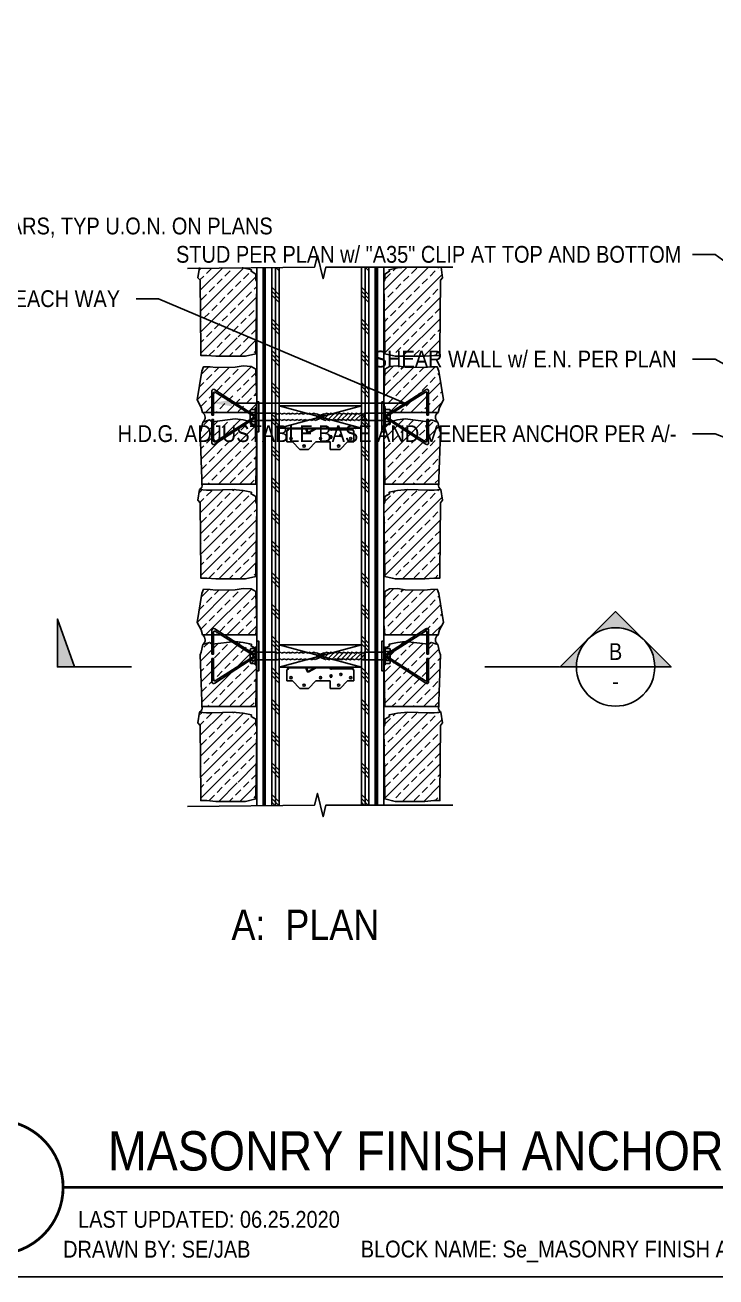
# Model space of a CAD drawing. Header units: inches. Extents: x -16404 to 14624, y -1591 to 16152.
# Drawn here: x -15137.9 to -15091.6, y 2880 to 2963.8 of the extents above; entities that cross this region are included whole.
import ezdxf
from ezdxf import colors
from ezdxf.entities.mleader import LeaderData, LeaderLine
from ezdxf.enums import TextEntityAlignment as Align
from ezdxf.math import Vec2, Vec3

# ---------------------------------------------------------------- set-up
doc = ezdxf.new("R2010")
doc.units = ezdxf.units.IN
doc.header["$LTSCALE"] = 24
doc.header["$MEASUREMENT"] = 0
doc.linetypes.add('HIDDEN2', pattern=[0.1875, 0.125, -0.0625])
doc.linetypes.add('PHANTOM2', pattern=[1.25, 0.625, -0.125, 0.125, -0.125, 0.125, -0.125])
doc.layers.get('0').update_dxf_attribs({"linetype": 'CONTINUOUS'})
doc.layers.add('DESIGNER COMMENTS', color=221, linetype='CONTINUOUS', plot=False)
doc.layers.add('S-ANNO-GRID-NONPLOT', color=251, linetype='CONTINUOUS', plot=False)
for name, color, linetype in [('S-ANNO-NOTE', 4, 'CONTINUOUS'), ('S-ARCH', 1, 'CONTINUOUS'), ('S-BREAK', 2, 'CONTINUOUS'), ('S-DETL-SYMB', 4, 'CONTINUOUS'), ('S-DETL-SYMB @ 1', 4, 'CONTINUOUS'), ('S-SIMPSON', 2, 'CONTINUOUS'), ('S-STEEL', 4, 'CONTINUOUS'), ('S-TYP DETAIL BLOCKS', 1, 'CONTINUOUS'), ('S-WOOD', 3, 'CONTINUOUS')]:
    doc.layers.add(name, color=color, linetype=linetype)
doc.layers.add('S-HATCH1', color=1, linetype='CONTINUOUS', transparency=0.5)
doc.styles.add('Arial', font='arial.ttf', dxfattribs={"width": 0.85})

# ---------------------------------------------------------------- blocks, each defined once
blk = doc.blocks.new('*U290')
at = {"const_width": 0.188}
for points in [[(-4.5, 0, -1), (4.5, 0, 3.732051)], [(-4.5, 0, 1), (4.5, 0, -3.732051)]]:
    blk.add_lwpolyline(points, format="xyb", dxfattribs=at)
blk.add_lwpolyline([(4.5, 0), (82.209, 0)], dxfattribs=at)
blk.add_circle((0, 0), 4.5)
at = {"style": 'Arial', "width": 0.85}
for tag, p in [('DWG_TITLE_1', (7.5, 6.188)), ('DWG_TITLE_2', (7.5, 2.438))]:
    blk.add_attdef(tag, text='', height=2.625, dxfattribs=at).set_placement(p, align=Align.MIDDLE_LEFT)
blk.add_attdef('#', text='', height=3, dxfattribs=at).set_placement((0, 0), align=Align.MIDDLE_CENTER)
blk.add_attdef('SCALE', text='', height=1.125, dxfattribs=at).set_placement((81.084, -1.125), align=Align.TOP_RIGHT)
blk = doc.blocks.new('Se_24x36_DETAILS_GRID')
blk.add_line((23.3023, 0), (31.0697, 0))
blk = doc.blocks.new('_Integral')
at = {"color": 0, "linetype": 'ByBlock', "lineweight": -2}
for centre, start, end in [((0.445, -0.091), 102, 168), ((-0.445, 0.091), 282, 348)]:
    blk.add_arc(centre, 0.454, start, end, dxfattribs=at)
blk = doc.blocks.new('a35-f')
for p, q in [((0.823, 4.174), (0.823, 4.58)), ((0.823, 4.58), (1.573, 4.58)), ((1.635, 4.472), (1.635, 3.111)), ((1.698, 0.111), (1.698, 4.58)), ((1.698, 4.58), (1.745, 4.58)), ((1.745, 0.111), (1.745, 4.58)), ((0.323, 3.674), (0.823, 4.174)), ((0.323, 3.017), (0.323, 3.674)), ((0.823, 3.017), (0.323, 3.017)), ((0.823, 2.049), (0.823, 3.017)), ((1.104, 3.111), (1.198, 3.111)), ((1.198, 3.017), (1.104, 3.017)), ((1.698, 3.017), (1.651, 3.017)), ((0.823, 2.049), (0.323, 1.549)), ((1.426, 1.589), (1.698, 2.072)), ((1.469, 1.57), (1.698, 1.96)), ((0.323, 0.986), (0.323, 1.549)), ((0.323, 0.986), (0.823, 0.486)), ((1.698, 1.377), (1.461, 1.471)), ((1.698, 1.432), (1.486, 1.511)), ((0.823, 0.111), (0.823, 0.486)), ((0.823, 0.111), (1.573, 0.111)), ((1.698, 0.111), (1.745, 0.111))]:
    blk.add_line(p, q)
for centre in [(1.047, 4.379), (0.542, 3.575), (1.26, 3.721), (1.047, 2.361), (0.542, 1.259), (1.047, 0.379)]:
    blk.add_circle(centre, 0.074)
for centre, radius, start, end in [((1.698, 4.58), 0.125, 180, 240), ((1.104, 3.064), 0.047, 90, 270), ((1.198, 3.064), 0.047, 270, 90), ((1.651, 3.064), 0.047, 109.57901, 270), ((1.504, 1.548), 0.088, 152.30514, 240.9454), ((1.508, 1.55), 0.044, 152.30514, 240.9454), ((1.698, 0.111), 0.125, 90, 180)]:
    blk.add_arc(centre, radius, start, end)
blk = doc.blocks.new('*U621')
at = {"layer": 'S-DETL-SYMB'}
h = blk.add_hatch(color=4, dxfattribs=at)
edge = h.paths.add_edge_path()
edge.add_line((-0.2187, 0), (-0.3092, 0))
edge.add_line((-0.3092, 0), (0, 0.3092))
edge.add_line((0, 0.3092), (0.3092, 0))
edge.add_line((0.3092, 0), (0.2187, 0))
edge.add_arc((0, 0), 0.2187, 0, 180)
at = {"layer": 'S-DETL-SYMB', "color": 2, "linetype": 'PHANTOM2'}
for p, q in [((-0.3125, 0), (-0.7287, 0)), ((-2.701, 0), (-3.1138, 0))]:
    blk.add_line(p, q, dxfattribs=at)
at = {"layer": 'S-DETL-SYMB'}
blk.add_line((-0.2187, 0), (0.2187, 0), dxfattribs=at)
blk.add_lwpolyline([(-0.2187, 0), (-0.3092, 0), (0, 0.3092), (0.3092, 0), (0.2187, 0, 1)], format="xyb", close=True, dxfattribs=at)
blk.add_lwpolyline([(-3.0179, 0), (-3.1138, 0.2672), (-3.1138, 0)], close=True, dxfattribs=at)
blk.add_circle((0, 0), 0.2187, dxfattribs=at)
blk.add_solid([(-3.1138, 0.2672), (-3.0179, 0), (-3.1138, 0)], dxfattribs=at)
at = {"layer": 'S-DETL-SYMB', "style": 'Arial', "width": 0.85, "flags": 8}
blk.add_attdef('VIEWNUMBER', text='', height=0.0938, dxfattribs=at).set_placement((0, 0.0108), align=Align.BOTTOM_CENTER)
blk.add_attdef('SHEETNUMBER', text='', height=0.0938, dxfattribs=at).set_placement((0, -0.0325), align=Align.TOP_CENTER)
blk = doc.blocks.new('Se_OPENING IN CMU WALL')
at = {"layer": 'S-ANNO-NOTE'}
ml = blk.add_multileader_mtext('Standard', dxfattribs=at)
ml.set_content('TYP HORIZONTAL\\PWALL BARS\\PLAP 48d, TYP', color=4, style='Arial')
ml.set_leader_properties(color=2)
ml.build(insert=Vec2(0, 0))
ml.multileader.update_dxf_attribs({"dogleg_length": 0.36, "arrow_head_size": 1.3125, "scale": 12})
ctx = ml.context
ctx.base_point, ctx.scale, ctx.char_height, ctx.arrow_head_size, ctx.landing_gap_size, ctx.plane_origin = Vec3(74.58956, 76.92908), 12, 1.125, 1.3125, 1.08, Vec3(32.38278, 376.2639)
notes = []
notes.append((ctx, [(0, (1, 1, 0), (73.08956, 76.92908), (1, 0), 1.5, [(0, [(66.77197, 72.13437)], 0, [])])]))
ctx.mtext.insert, ctx.mtext.width, ctx.mtext.flow_direction = Vec3(75.66956, 77.60285), 8.7316499, 5
ml = blk.add_multileader_mtext('Standard', dxfattribs=at)
ml.set_content('MIN (2) #5 VERTICAL JAMB BARS, TYP U.O.N. ON PLANS', color=4, style='Arial')
ml.set_leader_properties(color=2)
ml.build(insert=Vec2(0, 0))
ml.multileader.update_dxf_attribs({"dogleg_length": 0.36, "arrow_head_size": 1.3125, "scale": 12})
ctx = ml.context
ctx.base_point, ctx.scale, ctx.char_height, ctx.arrow_head_size, ctx.landing_gap_size, ctx.plane_origin = Vec3(74.58956, 64.32525), 12, 1.125, 1.3125, 1.08, Vec3(32.38278, 362.66007)
notes.append((ctx, [(0, (1, 1, 0), (73.08956, 64.32525), (1, 0), 1.5, [(0, [(55.79517, 55.15727)], 0, [])])]))
ctx.mtext.insert, ctx.mtext.width, ctx.mtext.flow_direction = Vec3(75.66956, 64.89734), 7.8354101, 5
ml = blk.add_multileader_mtext('Standard', dxfattribs=at)
ml.set_content('CONCRETE FOUNDATION PER PLAN', color=4, style='Arial')
ml.set_leader_properties(color=2)
ml.set_arrow_properties(name='INTEGRAL')
ml.build(insert=Vec2(0, 0))
ml.multileader.update_dxf_attribs({"dogleg_length": 0.36, "arrow_head_size": 1.3125, "scale": 12})
ctx = ml.context
ctx.base_point, ctx.scale, ctx.char_height, ctx.arrow_head_size, ctx.landing_gap_size, ctx.plane_origin = Vec3(43.02596, 14.34052), 12, 1.125, 1.3125, 1.08, Vec3(-2.18083, 312.67534)
notes.append((ctx, [(0, (1, 1, 0), (41.52596, 14.34052), (1, 0), 1.5, [(0, [(38.22384, 22.28357)], 0, [])])]))
ctx.mtext.insert, ctx.mtext.width, ctx.mtext.flow_direction = Vec3(44.10596, 14.90341), 8.7329545, 5
for ctx, leaders in notes:
    for number, flags, end, landing, length, lines in leaders:
        leader = LeaderData()
        leader.index, (leader.has_last_leader_line, leader.has_dogleg_vector, leader.attachment_direction) = number, flags
        leader.last_leader_point, leader.dogleg_vector, leader.dogleg_length = Vec3(end), Vec3(landing), length
        for number, points, colour, breaks in lines:
            line = LeaderLine()
            line.index, line.vertices, line.color, line.breaks = number, Vec3.list(points), colors.encode_raw_color(colour), breaks
            leader.lines.append(line)
        ctx.leaders.append(leader)
blk = doc.blocks.new('Se_MASONRY FINISH ANCHORAGE')
at = {"layer": 'S-ARCH'}
h = blk.add_hatch(dxfattribs=at)
h.set_pattern_fill('ANSI33', color=9, scale=4, angle=-180, style=0)
h.set_pattern_definition([(225, (8844.6812, 3828.3929), (0.70710678, -0.70710678), []), (225, (8843.9741, 3828.3929), (0.70710678, -0.70710678), [0.5, -0.25])])
h.paths.add_polyline_path([(16.96016, 56.08764), (16.13774, 56.98772), (15.79487, 57.18059)], flags=16)
h.paths.add_polyline_path([(16.15887, 61.52881), (13.62376, 61.50294), (13.52484, 60.8729), (13.67904, 60.69959), (13.71423, 56.00882), (13.71423, 55.67105), (14.12006, 55.67105), (14.72788, 55.61634), (16.70213, 55.61634), (17.3953, 55.78069), (17.46599, 60.6141), (17.3953, 60.74238), (17.3953, 61.1206), (17.08794, 61.30081), (17.10732, 61.40661), (16.54452, 61.52599)])
h = blk.add_hatch(dxfattribs=at)
h.set_pattern_fill('ANSI33', color=9, scale=4, angle=-180, style=0)
h.set_pattern_definition([(225, (8845.6812, 3828.3929), (0.70710678, -0.70710678), []), (225, (8844.9741, 3828.3929), (0.70710678, -0.70710678), [0.5, -0.25])])
h.paths.add_polyline_path([(26.47183, 56.08764), (27.29424, 56.98772), (27.63712, 57.18059)], flags=16)
h.paths.add_polyline_path([(29.79966, 61.55747), (29.35697, 61.55747), (29.34375, 61.54116), (28.96103, 61.54116), (28.53216, 61.55747), (27.21151, 61.55747), (26.88747, 61.52599), (26.32466, 61.40661), (26.34405, 61.30081), (26.03669, 61.1206), (26.03669, 60.74238), (25.96599, 60.6141), (26.03669, 55.78069), (26.72986, 55.61634), (28.7041, 55.61634), (29.31192, 55.67105), (29.71776, 55.67105), (29.71776, 56.00882), (29.75295, 60.69959), (29.90715, 60.8729)])
h = blk.add_hatch(dxfattribs=at)
h.set_pattern_fill('ANSI33', color=9, scale=4, angle=-180, style=0)
h.set_pattern_definition([(225, (8844.6812, 3833.9983), (0.70710678, -0.70710678), []), (225, (8843.9741, 3833.9983), (0.70710678, -0.70710678), [0.5, -0.25])])
h.paths.add_polyline_path([(17.3953, 47.06726), (16.70213, 47.06726), (16.00424, 47.06726), (14.53849, 47.06726), (14.19108, 47.06211), (13.78524, 47.06211), (13.78524, 47.39989), (13.67905, 50.5289), (13.7379, 50.70221), (13.85105, 51.21209), (14.3013, 51.36293), (14.47095, 51.23592), (16.02673, 51.42286), (16.54452, 51.3553), (17.10732, 51.23592), (17.08794, 51.13012), (17.3953, 50.94991), (17.3953, 50.57169), (17.46599, 50.44341)])
h.paths.add_polyline_path([(16.03695, 46.69894), (15.0954, 46.69894), (15.94287, 46.72926)])
h.paths.add_polyline_path([(17.46599, 52.60527), (17.3953, 51.86388), (14.53849, 51.86388), (14.14374, 51.85874), (13.83515, 51.85874), (13.7379, 52.19652), (13.46599, 52.69075), (13.78524, 54.62471), (13.89839, 54.91744), (14.34864, 54.90015), (14.73136, 54.85581), (16.02673, 54.88978), (16.54452, 54.96705), (17.08794, 54.93902), (17.3953, 54.75881), (17.3953, 54.6144)])
h.paths.add_polyline_path([(16.87755, 52.0881), (16.22893, 53.27804), (15.90488, 53.26781)], flags=16)
h = blk.add_hatch(dxfattribs=at)
h.set_pattern_fill('ANSI33', color=9, scale=4, angle=-180, style=0)
h.set_pattern_definition([(225, (8845.6812, 3833.9983), (0.70710678, -0.70710678), []), (225, (8844.9741, 3833.9983), (0.70710678, -0.70710678), [0.5, -0.25])])
h.paths.add_polyline_path([(26.03669, 47.06726), (26.72986, 47.06726), (27.42775, 47.06726), (28.89349, 47.06726), (29.24091, 47.06211), (29.64674, 47.06211), (29.64674, 47.39989), (29.75293, 50.5289), (29.69409, 50.70221), (29.58094, 51.21209), (29.13069, 51.36293), (28.96103, 51.23592), (27.40526, 51.42286), (26.88747, 51.3553), (26.32466, 51.23592), (26.34405, 51.13012), (26.03669, 50.94991), (26.03669, 50.57169), (25.96599, 50.44341)])
h.paths.add_polyline_path([(27.39503, 46.69894), (28.33658, 46.69894), (27.48912, 46.72926)])
h.paths.add_polyline_path([(25.96599, 52.60527), (26.03669, 51.86388), (28.89349, 51.86388), (29.28825, 51.85874), (29.59684, 51.85874), (29.69409, 52.19652), (29.96599, 52.69075), (29.64674, 54.62471), (29.53359, 54.91744), (29.08334, 54.90015), (28.70063, 54.85581), (27.40526, 54.88978), (26.88747, 54.96705), (26.34405, 54.93902), (26.03669, 54.75881), (26.03669, 54.6144)])
h.paths.add_polyline_path([(26.55444, 52.0881), (27.20306, 53.27804), (27.52711, 53.26781)], flags=16)
h = blk.add_hatch(dxfattribs=at)
h.set_pattern_fill('ANSI33', color=9, scale=4, angle=-180, style=0)
h.set_pattern_definition([(225, (8844.6812, 3813.4983), (0.70710678, -0.70710678), []), (225, (8843.9741, 3813.4983), (0.70710678, -0.70710678), [0.5, -0.25])])
h.paths.add_polyline_path([(17.3953, 40.88608), (16.70213, 40.72173), (14.72788, 40.72173), (14.12006, 40.77644), (13.71423, 40.77644), (13.71423, 41.11422), (13.67904, 45.80498), (13.52484, 45.9783), (13.63799, 46.69894), (14.08824, 46.64655), (14.47095, 46.64655), (15.84893, 46.69894), (16.54452, 46.63139), (17.10732, 46.51201), (17.08794, 46.40621), (17.3953, 46.226), (17.3953, 45.84778), (17.46599, 45.7195)])
h.paths.add_polyline_path([(16.96016, 41.19303), (16.13774, 42.09311), (15.79487, 42.28598)], flags=16)
h = blk.add_hatch(dxfattribs=at)
h.set_pattern_fill('ANSI33', color=9, scale=4, angle=-180, style=0)
h.set_pattern_definition([(225, (8845.6812, 3813.4983), (0.70710678, -0.70710678), []), (225, (8844.9741, 3813.4983), (0.70710678, -0.70710678), [0.5, -0.25])])
h.paths.add_polyline_path([(26.03669, 40.88608), (26.72986, 40.72173), (28.7041, 40.72173), (29.31192, 40.77644), (29.71776, 40.77644), (29.71776, 41.11422), (29.75295, 45.80498), (29.90715, 45.9783), (29.794, 46.69894), (29.34375, 46.64655), (28.96103, 46.64655), (27.58306, 46.69894), (26.88747, 46.63139), (26.32466, 46.51201), (26.34405, 46.40621), (26.03669, 46.226), (26.03669, 45.84778), (25.96599, 45.7195)])
h.paths.add_polyline_path([(26.47183, 41.19303), (27.29424, 42.09311), (27.63712, 42.28598)], flags=16)
h = blk.add_hatch(dxfattribs=at)
h.set_pattern_fill('ANSI33', color=9, scale=4, angle=-180, style=0)
h.set_pattern_definition([(225, (8844.6812, 3819.1037), (0.70710678, -0.70710678), []), (225, (8843.9741, 3819.1037), (0.70710678, -0.70710678), [0.5, -0.25])])
h.paths.add_polyline_path([(17.3953, 32.17266), (16.70213, 32.17266), (16.00424, 32.17266), (14.53849, 32.17266), (14.19108, 32.16751), (13.78524, 32.16751), (13.78524, 32.50528), (13.67905, 35.63429), (13.7379, 35.80761), (13.85105, 36.31748), (14.3013, 36.46832), (14.47095, 36.34131), (16.02673, 36.52825), (16.54452, 36.4607), (17.10732, 36.34131), (17.08794, 36.23552), (17.3953, 36.05531), (17.3953, 35.67708), (17.46599, 35.54881)])
h.paths.add_polyline_path([(16.03695, 31.80434), (15.0954, 31.80434), (15.94287, 31.83465)])
h.paths.add_polyline_path([(17.46599, 37.71066), (17.3953, 36.96927), (14.53849, 36.96927), (14.14374, 36.96414), (13.83515, 36.96414), (13.7379, 37.30191), (13.46599, 37.79615), (13.78524, 39.73011), (13.89839, 40.02284), (14.34864, 40.00555), (14.73136, 39.9612), (16.02673, 39.99517), (16.54452, 40.07244), (17.08794, 40.04441), (17.3953, 39.8642), (17.3953, 39.7198)])
h.paths.add_polyline_path([(16.87755, 37.1935), (16.22893, 38.38344), (15.90488, 38.3732)], flags=16)
h = blk.add_hatch(dxfattribs=at)
h.set_pattern_fill('ANSI33', color=9, scale=4, angle=-180, style=0)
h.set_pattern_definition([(225, (8845.6812, 3819.1037), (0.70710678, -0.70710678), []), (225, (8844.9741, 3819.1037), (0.70710678, -0.70710678), [0.5, -0.25])])
h.paths.add_polyline_path([(26.03669, 32.17266), (26.72986, 32.17266), (27.42775, 32.17266), (28.89349, 32.17266), (29.24091, 32.16751), (29.64674, 32.16751), (29.64674, 32.50528), (29.75293, 35.63429), (29.69409, 35.80761), (29.58094, 36.31748), (29.13069, 36.46832), (28.96103, 36.34131), (27.40526, 36.52825), (26.88747, 36.4607), (26.32466, 36.34131), (26.34405, 36.23552), (26.03669, 36.05531), (26.03669, 35.67708), (25.96599, 35.54881)])
h.paths.add_polyline_path([(27.39503, 31.80434), (28.33658, 31.80434), (27.48912, 31.83465)])
h.paths.add_polyline_path([(25.96599, 37.71066), (26.03669, 36.96927), (28.89349, 36.96927), (29.28825, 36.96414), (29.59684, 36.96414), (29.69409, 37.30191), (29.96599, 37.79615), (29.64674, 39.73011), (29.53359, 40.02284), (29.08334, 40.00555), (28.70063, 39.9612), (27.40526, 39.99517), (26.88747, 40.07244), (26.34405, 40.04441), (26.03669, 39.8642), (26.03669, 39.7198)])
h.paths.add_polyline_path([(26.55444, 37.1935), (27.20306, 38.38344), (27.52711, 38.3732)], flags=16)
h = blk.add_hatch(dxfattribs=at)
h.set_pattern_fill('ANSI33', color=9, scale=4, angle=-180, style=0)
h.set_pattern_definition([(225, (8844.6812, 3798.6037), (0.70710678, -0.70710678), []), (225, (8843.9741, 3798.6037), (0.70710678, -0.70710678), [0.5, -0.25])])
h.paths.add_polyline_path([(17.3953, 25.99148), (16.70213, 25.82713), (14.72788, 25.82713), (14.12006, 25.88184), (13.71423, 25.88184), (13.71423, 26.21961), (13.67904, 30.91038), (13.52484, 31.08369), (13.63799, 31.80434), (14.08824, 31.75195), (14.47095, 31.75195), (15.84893, 31.80434), (16.54452, 31.73678), (17.10732, 31.6174), (17.08794, 31.5116), (17.3953, 31.33139), (17.3953, 30.95317), (17.46599, 30.82489)])
h.paths.add_polyline_path([(16.96016, 26.29843), (16.13774, 27.19851), (15.79487, 27.39138)], flags=16)
h = blk.add_hatch(dxfattribs=at)
h.set_pattern_fill('ANSI33', color=9, scale=4, angle=-180, style=0)
h.set_pattern_definition([(225, (8845.6812, 3798.6037), (0.70710678, -0.70710678), []), (225, (8844.9741, 3798.6037), (0.70710678, -0.70710678), [0.5, -0.25])])
h.paths.add_polyline_path([(26.03669, 25.99148), (26.72986, 25.82713), (28.7041, 25.82713), (29.31192, 25.88184), (29.71776, 25.88184), (29.71776, 26.21961), (29.75295, 30.91038), (29.90715, 31.08369), (29.794, 31.80434), (29.34375, 31.75195), (28.96103, 31.75195), (27.58306, 31.80434), (26.88747, 31.73678), (26.32466, 31.6174), (26.34405, 31.5116), (26.03669, 31.33139), (26.03669, 30.95317), (25.96599, 30.82489)])
h.paths.add_polyline_path([(26.47183, 26.29843), (27.29424, 27.19851), (27.63712, 27.39138)], flags=16)
at = {"layer": 'S-HATCH1'}
h = blk.add_hatch(dxfattribs=at)
h.set_pattern_fill('PLAST', color=256, scale=6, angle=-225, style=0)
h.set_pattern_definition([(135, (18.966, 20.4902), (-1.06066, -1.06066), []), (135, (18.8334, 20.3577), (-1.06066, -1.06066), []), (135, (18.7008, 20.2251), (-1.06066, -1.06066), [])])
h.paths.add_polyline_path([(18.466, 25.55236), (18.96599, 25.55747), (18.96599, 61.55747), (18.46604, 61.55236)])
h = blk.add_hatch(dxfattribs=at)
h.set_pattern_fill('PLAST', color=256, scale=6, angle=-225, style=0)
h.set_pattern_definition([(135, (24.966, 20.4902), (-1.06066, -1.06066), []), (135, (24.8334, 20.3577), (-1.06066, -1.06066), []), (135, (24.7008, 20.2251), (-1.06066, -1.06066), [])])
h.paths.add_polyline_path([(24.96599, 61.58167), (24.46599, 61.58167), (24.46599, 25.58167), (24.96599, 25.58167)])
h = blk.add_hatch(dxfattribs=at)
h.set_pattern_fill('ANSI31', color=256, scale=1.75, angle=-180, style=0)
h.set_pattern_definition([(225, (2044.83112, -2350.42045), (0.154679608, -0.154679608), [])])
h.paths.add_polyline_path([(23.45926, 51.73675), (23.52997, 51.80747), (23.7421, 51.73675), (23.81281, 51.80747), (24.02495, 51.73675), (24.09566, 51.80747), (24.30779, 51.73675), (24.3785, 51.80747), (24.59063, 51.73675), (24.66134, 51.80747), (24.68284, 51.78597), (24.68284, 51.37269), (24.66637, 51.37818), (24.59566, 51.30747), (24.38353, 51.37818), (24.31281, 51.30747), (24.10068, 51.37818), (24.02997, 51.30747), (23.81784, 51.37818), (23.74713, 51.30747), (23.535, 51.37818), (23.46429, 51.30747), (23.25215, 51.37818), (23.18144, 51.30747), (22.96931, 51.37818), (22.8986, 51.30747), (22.68647, 51.37818), (22.61576, 51.30747), (22.40363, 51.37818), (22.33292, 51.30747), (22.12078, 51.37818), (22.06459, 51.32198), (21.46599, 51.55747), (21.9783, 51.759), (22.04505, 51.73675), (22.11576, 51.80747), (22.32789, 51.73675), (22.3986, 51.80747), (22.61073, 51.73675), (22.68144, 51.80747), (22.89358, 51.73675), (22.96429, 51.80747), (23.17642, 51.73675), (23.24713, 51.80747)])
h = blk.add_hatch(dxfattribs=at)
h.set_pattern_fill('ANSI31', color=256, scale=1.75, angle=-180, style=0)
h.set_pattern_definition([(225, (2044.83112, -2366.42045), (0.154679608, -0.154679608), [])])
h.paths.add_polyline_path([(23.45926, 35.73675), (23.52997, 35.80747), (23.7421, 35.73675), (23.81281, 35.80747), (24.02495, 35.73675), (24.09566, 35.80747), (24.30779, 35.73675), (24.3785, 35.80747), (24.59063, 35.73675), (24.66134, 35.80747), (24.68284, 35.78597), (24.68284, 35.37269), (24.66637, 35.37818), (24.59566, 35.30747), (24.38353, 35.37818), (24.31281, 35.30747), (24.10068, 35.37818), (24.02997, 35.30747), (23.81784, 35.37818), (23.74713, 35.30747), (23.535, 35.37818), (23.46429, 35.30747), (23.25215, 35.37818), (23.18144, 35.30747), (22.96931, 35.37818), (22.8986, 35.30747), (22.68647, 35.37818), (22.61576, 35.30747), (22.40363, 35.37818), (22.33292, 35.30747), (22.12078, 35.37818), (22.06459, 35.32198), (21.46599, 35.55747), (21.9783, 35.759), (22.04505, 35.73675), (22.11576, 35.80747), (22.32789, 35.73675), (22.3986, 35.80747), (22.61073, 35.73675), (22.68144, 35.80747), (22.89358, 35.73675), (22.96429, 35.80747), (23.17642, 35.73675), (23.24713, 35.80747)])
at = {"layer": 'S-ANNO-NOTE', "linetype": 'HIDDEN2', "const_width": 0.25}
for points in [[(17.96599, 25.55747), (17.96599, 25.55747), (17.96599, 61.54726)], [(25.46599, 25.58167), (25.46599, 61.55747)]]:
    blk.add_lwpolyline(points, dxfattribs=at)
at = {"layer": 'S-ARCH'}
for p, q in [((17.46599, 61.54216), (17.46599, 55.34668)), ((25.96599, 61.59355), (25.96599, 55.34668)), ((17.46599, 55.34668), (17.46599, 46.69894)), ((25.96599, 55.34668), (25.96599, 46.69894)), ((17.46599, 46.69894), (17.46599, 40.45207)), ((25.96599, 46.69894), (25.96599, 40.45207)), ((17.46599, 40.45207), (17.46599, 31.80434)), ((25.96599, 40.45207), (25.96599, 31.80434)), ((17.46599, 31.80434), (17.46599, 25.55747)), ((25.96599, 31.80434), (25.96599, 25.58167))]:
    blk.add_line(p, q, dxfattribs=at)
for points in [[(17.46599, 60.6141), (17.3953, 55.78069), (17.3953, 55.78069), (16.70213, 55.61634), (16.00424, 55.61634), (14.72788, 55.61634), (14.12006, 55.67105), (13.71423, 55.67105), (13.71423, 56.00882), (13.71423, 56.00882), (13.67904, 60.69959), (13.67904, 60.69959), (13.52484, 60.8729), (13.63232, 61.55747)], [(16.48156, 61.53211), (16.54452, 61.52599), (17.10732, 61.40661), (17.10732, 61.40661), (17.08794, 61.30081), (17.3953, 61.1206), (17.3953, 61.1206), (17.3953, 60.74238), (17.3953, 60.74238), (17.46599, 60.6141)], [(25.96599, 60.6141), (26.03669, 55.78069), (26.03669, 55.78069), (26.72986, 55.61634), (27.42775, 55.61634), (28.7041, 55.61634), (29.31192, 55.67105), (29.71776, 55.67105), (29.71776, 56.00882), (29.71776, 56.00882), (29.75295, 60.69959), (29.75295, 60.69959), (29.90715, 60.8729), (29.79586, 61.58167)], [(27.46073, 61.58167), (26.88747, 61.52599), (26.32466, 61.40661), (26.32466, 61.40661), (26.34405, 61.30081), (26.03669, 61.1206), (26.03669, 61.1206), (26.03669, 60.74238), (26.03669, 60.74238), (25.96599, 60.6141)], [(17.46599, 52.60527), (17.3953, 51.86388), (17.3953, 51.86388), (16.70213, 51.86388), (16.00424, 51.86388), (14.53849, 51.86388), (14.14374, 51.85874), (13.83515, 51.85874), (13.7379, 52.19652), (13.7379, 52.19652), (13.46599, 52.69075), (13.46599, 52.69075), (13.78524, 54.62471), (13.89839, 54.91744), (14.34864, 54.90015), (14.73136, 54.85581), (16.02673, 54.88978), (16.54452, 54.96705), (17.08794, 54.93902), (17.08794, 54.93902), (17.08794, 54.93902), (17.3953, 54.75881), (17.3953, 54.75881), (17.3953, 54.6144), (17.3953, 54.6144), (17.46599, 52.60527)], [(25.96599, 52.60527), (26.03669, 51.86388), (26.03669, 51.86388), (26.72986, 51.86388), (27.42775, 51.86388), (28.89349, 51.86388), (29.28825, 51.85874), (29.59684, 51.85874), (29.69409, 52.19652), (29.69409, 52.19652), (29.96599, 52.69075), (29.96599, 52.69075), (29.64674, 54.62471), (29.53359, 54.91744), (29.08334, 54.90015), (28.70063, 54.85581), (27.40526, 54.88978), (26.88747, 54.96705), (26.34405, 54.93902), (26.34405, 54.93902), (26.34405, 54.93902), (26.03669, 54.75881), (26.03669, 54.75881), (26.03669, 54.6144), (26.03669, 54.6144), (25.96599, 52.60527)], [(17.46599, 50.44341), (17.3953, 47.06726), (17.3953, 47.06726), (16.70213, 47.06726), (16.00424, 47.06726), (14.53849, 47.06726), (14.19108, 47.06211), (13.78524, 47.06211), (13.78524, 47.39989), (13.78524, 47.39989), (13.67905, 50.5289), (13.67905, 50.5289), (13.7379, 50.70221), (13.85105, 51.21209), (14.3013, 51.36293), (14.47095, 51.23592), (16.02673, 51.42286), (16.54452, 51.3553), (17.10732, 51.23592), (17.10732, 51.23592), (17.08794, 51.13012), (17.3953, 50.94991), (17.3953, 50.94991), (17.3953, 50.57169), (17.3953, 50.57169), (17.46599, 50.44341)], [(25.96599, 50.44341), (26.03669, 47.06726), (26.03669, 47.06726), (26.72986, 47.06726), (27.42775, 47.06726), (28.89349, 47.06726), (29.24091, 47.06211), (29.64674, 47.06211), (29.64674, 47.39989), (29.64674, 47.39989), (29.75293, 50.5289), (29.75293, 50.5289), (29.69409, 50.70221), (29.58094, 51.21209), (29.13069, 51.36293), (28.96103, 51.23592), (27.40526, 51.42286), (26.88747, 51.3553), (26.32466, 51.23592), (26.32466, 51.23592), (26.34405, 51.13012), (26.03669, 50.94991), (26.03669, 50.94991), (26.03669, 50.57169), (26.03669, 50.57169), (25.96599, 50.44341)], [(17.46599, 45.7195), (17.3953, 40.88608), (17.3953, 40.88608), (16.70213, 40.72173), (16.00424, 40.72173), (14.72788, 40.72173), (14.12006, 40.77644), (13.71423, 40.77644), (13.71423, 41.11422), (13.71423, 41.11422), (13.67904, 45.80498), (13.67904, 45.80498), (13.52484, 45.9783), (13.63799, 46.69894), (14.08824, 46.64655), (14.47095, 46.64655), (15.84893, 46.69894), (16.54452, 46.63139), (17.10732, 46.51201), (17.10732, 46.51201), (17.08794, 46.40621), (17.3953, 46.226), (17.3953, 46.226), (17.3953, 45.84778), (17.3953, 45.84778), (17.46599, 45.7195)], [(25.96599, 45.7195), (26.03669, 40.88608), (26.03669, 40.88608), (26.72986, 40.72173), (27.42775, 40.72173), (28.7041, 40.72173), (29.31192, 40.77644), (29.71776, 40.77644), (29.71776, 41.11422), (29.71776, 41.11422), (29.75295, 45.80498), (29.75295, 45.80498), (29.90715, 45.9783), (29.794, 46.69894), (29.34375, 46.64655), (28.96103, 46.64655), (27.58306, 46.69894), (26.88747, 46.63139), (26.32466, 46.51201), (26.32466, 46.51201), (26.34405, 46.40621), (26.03669, 46.226), (26.03669, 46.226), (26.03669, 45.84778), (26.03669, 45.84778), (25.96599, 45.7195)], [(17.46599, 37.71066), (17.3953, 36.96927), (17.3953, 36.96927), (16.70213, 36.96927), (16.00424, 36.96927), (14.53849, 36.96927), (14.14374, 36.96414), (13.83515, 36.96414), (13.7379, 37.30191), (13.7379, 37.30191), (13.46599, 37.79615), (13.46599, 37.79615), (13.78524, 39.73011), (13.89839, 40.02284), (14.34864, 40.00555), (14.73136, 39.9612), (16.02673, 39.99517), (16.54452, 40.07244), (17.08794, 40.04441), (17.08794, 40.04441), (17.08794, 40.04441), (17.3953, 39.8642), (17.3953, 39.8642), (17.3953, 39.7198), (17.3953, 39.7198), (17.46599, 37.71066)], [(25.96599, 37.71066), (26.03669, 36.96927), (26.03669, 36.96927), (26.72986, 36.96927), (27.42775, 36.96927), (28.89349, 36.96927), (29.28825, 36.96414), (29.59684, 36.96414), (29.69409, 37.30191), (29.69409, 37.30191), (29.96599, 37.79615), (29.96599, 37.79615), (29.64674, 39.73011), (29.53359, 40.02284), (29.08334, 40.00555), (28.70063, 39.9612), (27.40526, 39.99517), (26.88747, 40.07244), (26.34405, 40.04441), (26.34405, 40.04441), (26.34405, 40.04441), (26.03669, 39.8642), (26.03669, 39.8642), (26.03669, 39.7198), (26.03669, 39.7198), (25.96599, 37.71066)], [(17.46599, 35.54881), (17.3953, 32.17266), (17.3953, 32.17266), (16.70213, 32.17266), (16.00424, 32.17266), (14.53849, 32.17266), (14.19108, 32.16751), (13.78524, 32.16751), (13.78524, 32.50528), (13.78524, 32.50528), (13.67905, 35.63429), (13.67905, 35.63429), (13.7379, 35.80761), (13.85105, 36.31748), (14.3013, 36.46832), (14.47095, 36.34131), (16.02673, 36.52825), (16.54452, 36.4607), (17.10732, 36.34131), (17.10732, 36.34131), (17.08794, 36.23552), (17.3953, 36.05531), (17.3953, 36.05531), (17.3953, 35.67708), (17.3953, 35.67708), (17.46599, 35.54881)], [(25.96599, 35.54881), (26.03669, 32.17266), (26.03669, 32.17266), (26.72986, 32.17266), (27.42775, 32.17266), (28.89349, 32.17266), (29.24091, 32.16751), (29.64674, 32.16751), (29.64674, 32.50528), (29.64674, 32.50528), (29.75293, 35.63429), (29.75293, 35.63429), (29.69409, 35.80761), (29.58094, 36.31748), (29.13069, 36.46832), (28.96103, 36.34131), (27.40526, 36.52825), (26.88747, 36.4607), (26.32466, 36.34131), (26.32466, 36.34131), (26.34405, 36.23552), (26.03669, 36.05531), (26.03669, 36.05531), (26.03669, 35.67708), (26.03669, 35.67708), (25.96599, 35.54881)], [(17.46599, 30.82489), (17.3953, 25.99148), (17.3953, 25.99148), (16.70213, 25.82713), (16.00424, 25.82713), (14.72788, 25.82713), (14.12006, 25.88184), (13.71423, 25.88184), (13.71423, 26.21961), (13.71423, 26.21961), (13.67904, 30.91038), (13.67904, 30.91038), (13.52484, 31.08369), (13.63799, 31.80434), (14.08824, 31.75195), (14.47095, 31.75195), (15.84893, 31.80434), (16.54452, 31.73678), (17.10732, 31.6174), (17.10732, 31.6174), (17.08794, 31.5116), (17.3953, 31.33139), (17.3953, 31.33139), (17.3953, 30.95317), (17.3953, 30.95317), (17.46599, 30.82489)], [(25.96599, 30.82489), (26.03669, 25.99148), (26.03669, 25.99148), (26.72986, 25.82713), (27.42775, 25.82713), (28.7041, 25.82713), (29.31192, 25.88184), (29.71776, 25.88184), (29.71776, 26.21961), (29.71776, 26.21961), (29.75295, 30.91038), (29.75295, 30.91038), (29.90715, 31.08369), (29.794, 31.80434), (29.34375, 31.75195), (28.96103, 31.75195), (27.58306, 31.80434), (26.88747, 31.73678), (26.32466, 31.6174), (26.32466, 31.6174), (26.34405, 31.5116), (26.03669, 31.33139), (26.03669, 31.33139), (26.03669, 30.95317), (26.03669, 30.95317), (25.96599, 30.82489)]]:
    blk.add_lwpolyline(points, dxfattribs=at)
for centre, radius, start, end in [((13.61019, 51.52969), 0.3986, 307.1756497, 55.6413658), ((29.8218, 51.52969), 0.3986, 124.3586342, 232.8243503), ((13.50608, 46.96387), 0.29595, 296.4692144, 19.388527), ((29.92591, 46.96387), 0.29595, 160.611473, 243.5307856), ((13.61019, 36.63508), 0.3986, 307.1756497, 55.6413658), ((29.8218, 36.63508), 0.3986, 124.3586342, 232.8243503), ((13.50608, 32.06926), 0.29595, 296.4692144, 19.388527), ((29.92591, 32.06926), 0.29595, 160.611473, 243.5307856)]:
    blk.add_arc(centre, radius, start, end, dxfattribs=at)
at = {"layer": 'S-BREAK'}
for points in [[(30.59391, 61.58167), (22.09457, 61.58167), (21.90528, 60.80332), (21.52671, 62.36002), (21.33742, 61.58167), (12.83048, 61.49484)], [(30.59391, 25.58167), (22.09457, 25.58167), (21.90528, 24.80332), (21.52671, 26.36002), (21.33742, 25.58167), (12.83048, 25.49484)]]:
    blk.add_lwpolyline(points, dxfattribs=at)
at = {"layer": 'S-SIMPSON', "color": 1, "linetype": 'HIDDEN2'}
for p, q in [((17.03001, 51.95747), (17.03001, 51.15747)), ((17.03001, 35.95747), (17.03001, 35.15747))]:
    blk.add_line(p, q, dxfattribs=at)
at = {"layer": 'S-SIMPSON'}
for p, q in [((26.40198, 51.95747), (26.40198, 51.15747)), ((26.40198, 35.95747), (26.40198, 35.15747))]:
    blk.add_line(p, q, dxfattribs=at)
at = {"layer": 'S-SIMPSON', "color": 1, "linetype": 'HIDDEN2'}
for points in [[(17.03001, 51.95747, -0.17445869), (17.06599, 52.05747), (17.36599, 52.05747), (17.36599, 51.05747), (17.06599, 51.05747, -0.17445869), (17.03001, 51.15747, -0.17445869), (17.06599, 51.25747, -0.11995678), (17.06599, 51.85747, -0.17445869)], [(17.03001, 35.95747, -0.17445869), (17.06599, 36.05747), (17.36599, 36.05747), (17.36599, 35.05747), (17.06599, 35.05747, -0.17445869), (17.03001, 35.15747, -0.17445869), (17.06599, 35.25747, -0.11995678), (17.06599, 35.85747, -0.17445869)]]:
    blk.add_lwpolyline(points, format="xyb", close=True, dxfattribs=at)
for points in [[(17.36599, 50.95747), (17.36599, 52.15747), (17.46599, 52.15747), (17.46599, 50.95747)], [(18.77064, 51.80747), (18.74915, 51.78597), (18.74915, 51.37269), (18.76562, 51.37818), (18.83633, 51.30747), (18.74915, 51.30747), (17.36599, 51.30747), (17.36599, 51.80747)], [(17.36599, 34.95747), (17.36599, 36.15747), (17.46599, 36.15747), (17.46599, 34.95747)], [(18.77064, 35.80747), (18.74915, 35.78597), (18.74915, 35.37269), (18.76562, 35.37818), (18.83633, 35.30747), (18.74915, 35.30747), (17.36599, 35.30747), (17.36599, 35.80747)]]:
    blk.add_lwpolyline(points, close=True, dxfattribs=at)
at = {"layer": 'S-SIMPSON'}
for points in [[(26.06599, 50.95747), (26.06599, 52.15747), (25.96599, 52.15747), (25.96599, 50.95747)], [(24.66134, 51.80747), (24.68284, 51.78597), (24.68284, 51.37269), (24.66637, 51.37818), (24.59566, 51.30747), (24.68284, 51.30747), (26.06599, 51.30747), (26.06599, 51.80747)], [(26.06599, 34.95747), (26.06599, 36.15747), (25.96599, 36.15747), (25.96599, 34.95747)], [(24.66134, 35.80747), (24.68284, 35.78597), (24.68284, 35.37269), (24.66637, 35.37818), (24.59566, 35.30747), (24.68284, 35.30747), (26.06599, 35.30747), (26.06599, 35.80747)]]:
    blk.add_lwpolyline(points, close=True, dxfattribs=at)
for points in [[(26.40198, 51.95747, 0.17445869), (26.36599, 52.05747), (26.06599, 52.05747), (26.06599, 51.05747), (26.36599, 51.05747, 0.17445869), (26.40198, 51.15747, 0.17445869), (26.36599, 51.25747, 0.11995678), (26.36599, 51.85747, 0.17445869)], [(26.40198, 35.95747, 0.17445869), (26.36599, 36.05747), (26.06599, 36.05747), (26.06599, 35.05747), (26.36599, 35.05747, 0.17445869), (26.40198, 35.15747, 0.17445869), (26.36599, 35.25747, 0.11995678), (26.36599, 35.85747, 0.17445869)]]:
    blk.add_lwpolyline(points, format="xyb", close=True, dxfattribs=at)
at = {"layer": 'S-SIMPSON', "color": 1, "linetype": 'HIDDEN2'}
for points in [[(17.36599, 51.85747), (17.06599, 51.85747)], [(17.36599, 51.25747), (17.06599, 51.25747)], [(18.77064, 51.80747), (18.84135, 51.73675), (19.05349, 51.80747), (19.1242, 51.73675), (19.33633, 51.80747), (19.40704, 51.73675), (19.61917, 51.80747), (19.68988, 51.73675), (19.90201, 51.80747), (19.97273, 51.73675), (20.18486, 51.80747), (20.25557, 51.73675), (20.4677, 51.80747), (20.53841, 51.73675), (20.75054, 51.80747), (20.82125, 51.73675), (21.03339, 51.80747), (21.1041, 51.73675), (21.31623, 51.80747), (21.38694, 51.73675), (21.45369, 51.759), (21.96599, 51.55747), (21.3674, 51.32198), (21.3112, 51.37818), (21.09907, 51.30747), (21.02836, 51.37818), (20.81623, 51.30747), (20.74552, 51.37818), (20.53339, 51.30747), (20.46267, 51.37818), (20.25054, 51.30747), (20.17983, 51.37818), (19.9677, 51.30747), (19.89699, 51.37818), (19.68486, 51.30747), (19.61415, 51.37818), (19.40201, 51.30747), (19.3313, 51.37818), (19.11917, 51.30747), (19.04846, 51.37818), (18.83633, 51.30747), (18.76562, 51.37818), (18.74915, 51.37269), (18.74915, 51.78597)], [(17.36599, 35.85747), (17.06599, 35.85747)], [(17.36599, 35.25747), (17.06599, 35.25747)], [(18.77064, 35.80747), (18.84135, 35.73675), (19.05349, 35.80747), (19.1242, 35.73675), (19.33633, 35.80747), (19.40704, 35.73675), (19.61917, 35.80747), (19.68988, 35.73675), (19.90201, 35.80747), (19.97273, 35.73675), (20.18486, 35.80747), (20.25557, 35.73675), (20.4677, 35.80747), (20.53841, 35.73675), (20.75054, 35.80747), (20.82125, 35.73675), (21.03339, 35.80747), (21.1041, 35.73675), (21.31623, 35.80747), (21.38694, 35.73675), (21.45369, 35.759), (21.96599, 35.55747), (21.3674, 35.32198), (21.3112, 35.37818), (21.09907, 35.30747), (21.02836, 35.37818), (20.81623, 35.30747), (20.74552, 35.37818), (20.53339, 35.30747), (20.46267, 35.37818), (20.25054, 35.30747), (20.17983, 35.37818), (19.9677, 35.30747), (19.89699, 35.37818), (19.68486, 35.30747), (19.61415, 35.37818), (19.40201, 35.30747), (19.3313, 35.37818), (19.11917, 35.30747), (19.04846, 35.37818), (18.83633, 35.30747), (18.76562, 35.37818), (18.74915, 35.37269), (18.74915, 35.78597)]]:
    blk.add_lwpolyline(points, dxfattribs=at)
at = {"layer": 'S-SIMPSON'}
for points in [[(24.66134, 51.80747), (24.59063, 51.73675), (24.3785, 51.80747), (24.30779, 51.73675), (24.09566, 51.80747), (24.02495, 51.73675), (23.81281, 51.80747), (23.7421, 51.73675), (23.52997, 51.80747), (23.45926, 51.73675), (23.24713, 51.80747), (23.17642, 51.73675), (22.96429, 51.80747), (22.89358, 51.73675), (22.68144, 51.80747), (22.61073, 51.73675), (22.3986, 51.80747), (22.32789, 51.73675), (22.11576, 51.80747), (22.04505, 51.73675), (21.9783, 51.759), (21.46599, 51.55747), (22.06459, 51.32198), (22.12078, 51.37818), (22.33292, 51.30747), (22.40363, 51.37818), (22.61576, 51.30747), (22.68647, 51.37818), (22.8986, 51.30747), (22.96931, 51.37818), (23.18144, 51.30747), (23.25215, 51.37818), (23.46429, 51.30747), (23.535, 51.37818), (23.74713, 51.30747), (23.81784, 51.37818), (24.02997, 51.30747), (24.10068, 51.37818), (24.31281, 51.30747), (24.38353, 51.37818), (24.59566, 51.30747), (24.66637, 51.37818), (24.68284, 51.37269), (24.68284, 51.78597)], [(26.06599, 51.85747), (26.36599, 51.85747)], [(26.06599, 51.25747), (26.36599, 51.25747)], [(24.66134, 35.80747), (24.59063, 35.73675), (24.3785, 35.80747), (24.30779, 35.73675), (24.09566, 35.80747), (24.02495, 35.73675), (23.81281, 35.80747), (23.7421, 35.73675), (23.52997, 35.80747), (23.45926, 35.73675), (23.24713, 35.80747), (23.17642, 35.73675), (22.96429, 35.80747), (22.89358, 35.73675), (22.68144, 35.80747), (22.61073, 35.73675), (22.3986, 35.80747), (22.32789, 35.73675), (22.11576, 35.80747), (22.04505, 35.73675), (21.9783, 35.759), (21.46599, 35.55747), (22.06459, 35.32198), (22.12078, 35.37818), (22.33292, 35.30747), (22.40363, 35.37818), (22.61576, 35.30747), (22.68647, 35.37818), (22.8986, 35.30747), (22.96931, 35.37818), (23.18144, 35.30747), (23.25215, 35.37818), (23.46429, 35.30747), (23.535, 35.37818), (23.74713, 35.30747), (23.81784, 35.37818), (24.02997, 35.30747), (24.10068, 35.37818), (24.31281, 35.30747), (24.38353, 35.37818), (24.59566, 35.30747), (24.66637, 35.37818), (24.68284, 35.37269), (24.68284, 35.78597)], [(26.06599, 35.85747), (26.36599, 35.85747)], [(26.06599, 35.25747), (26.36599, 35.25747)]]:
    blk.add_lwpolyline(points, dxfattribs=at)
at = {"layer": 'S-STEEL'}
for points in [[(14.46599, 51.68528), (14.46599, 53.29332, -0.63707026), (14.64986, 53.37906), (17.46599, 51.55747), (14.64986, 49.73588, -0.63707026), (14.46599, 49.82161), (14.46599, 51.38086), (14.57792, 51.38086), (14.57792, 49.94162, 0.63707026), (14.66985, 49.89875), (17.24078, 51.5146, 0.46630766), (17.24078, 51.60033), (14.66985, 53.21618, 0.63707026), (14.57792, 53.17331), (14.57792, 51.68528), (14.46599, 51.68528)], [(28.96599, 51.68528), (28.96599, 53.29332, 0.63707026), (28.78213, 53.37906), (25.96599, 51.55747), (28.78213, 49.73588, 0.63707026), (28.96599, 49.82161), (28.96599, 51.38086), (28.85407, 51.38086), (28.85407, 49.94162, -0.63707026), (28.76214, 49.89875), (26.1912, 51.5146, -0.46630766), (26.1912, 51.60033), (28.76214, 53.21618, -0.63707026), (28.85407, 53.17331), (28.85407, 51.68528), (28.96599, 51.68528)], [(14.46599, 35.68528), (14.46599, 37.29332, -0.63707026), (14.64986, 37.37906), (17.46599, 35.55747), (14.64986, 33.73588, -0.63707026), (14.46599, 33.82161), (14.46599, 35.38086), (14.57792, 35.38086), (14.57792, 33.94162, 0.63707026), (14.66985, 33.89875), (17.24078, 35.5146, 0.46630766), (17.24078, 35.60033), (14.66985, 37.21618, 0.63707026), (14.57792, 37.17331), (14.57792, 35.68528), (14.46599, 35.68528)], [(28.96599, 35.68528), (28.96599, 37.29332, 0.63707026), (28.78213, 37.37906), (25.96599, 35.55747), (28.78213, 33.73588, 0.63707026), (28.96599, 33.82161), (28.96599, 35.38086), (28.85407, 35.38086), (28.85407, 33.94162, -0.63707026), (28.76214, 33.89875), (26.1912, 35.5146, -0.46630766), (26.1912, 35.60033), (28.76214, 37.21618, -0.63707026), (28.85407, 37.17331), (28.85407, 35.68528), (28.96599, 35.68528)]]:
    blk.add_lwpolyline(points, format="xyb", dxfattribs=at)
for points in [[(17.46599, 52.55747), (17.46599, 50.55747), (17.59099, 50.55747), (17.59099, 52.55747)], [(25.96599, 52.55747), (25.96599, 50.55747), (25.84099, 50.55747), (25.84099, 52.55747)], [(17.46599, 36.55747), (17.46599, 34.55747), (17.59099, 34.55747), (17.59099, 36.55747)], [(25.96599, 36.55747), (25.96599, 34.55747), (25.84099, 34.55747), (25.84099, 36.55747)]]:
    blk.add_lwpolyline(points, close=True, dxfattribs=at)
at = {"layer": 'S-WOOD', "color": 1}
for p, q in [((18.71599, 25.55491), (18.71599, 61.55491)), ((24.71599, 25.58167), (24.71599, 61.58167))]:
    blk.add_line(p, q, dxfattribs=at)
at = {"layer": 'S-WOOD', "color": 2}
for p, q in [((24.46599, 50.80747), (18.96599, 52.30747)), ((18.96599, 50.80747), (24.46599, 52.30747)), ((24.46599, 34.80747), (18.96599, 36.30747)), ((18.96599, 34.80747), (24.46599, 36.30747))]:
    blk.add_line(p, q, dxfattribs=at)
at = {"layer": 'S-WOOD'}
for points in [[(18.46604, 61.55236), (18.466, 25.55236)], [(18.96599, 25.55747), (18.96599, 61.55747)], [(24.46599, 61.58167), (24.46599, 25.58167)], [(24.96599, 25.58167), (24.96599, 61.58167)]]:
    blk.add_lwpolyline(points, dxfattribs=at)
for points in [[(18.96599, 52.30747), (18.96599, 50.80747), (24.46599, 50.80747), (24.46599, 52.30747)], [(18.96599, 36.30747), (18.96599, 34.80747), (24.46599, 34.80747), (24.46599, 36.30747)]]:
    blk.add_lwpolyline(points, close=True, dxfattribs=at)
at = {"layer": 'S-DETL-SYMB @ 1', "xscale": 12, "yscale": 12, "zscale": 12}
blk.add_blockref('*U621', (41.4826, 34.82235), dxfattribs=at).add_auto_attribs({'VIEWNUMBER': 'B', 'SHEETNUMBER': '-'})
at = {"layer": 'S-SIMPSON', "xscale": -1, "rotation": 270}
for p in [(19.37047, 49.06283), (19.37047, 33.06283)]:
    blk.add_blockref('a35-f', p, dxfattribs=at)
at = {"layer": 'DESIGNER COMMENTS', "char_height": 1.125, "style": 'Arial'}
for s, insert, width, attachment_point in [('\\A1;LAST UPDATED: 06.25.2020', (5.49984, -1.58101), 17.4709661, 1), ('\\A1;DRAWN BY: SE/JAB', (4.49984, -3.58101), 12.4848985, 1), ('\\A1;BLOCK NAME: Se_MASONRY FINISH ANCHORAGE ', (40.60455, -4.29464), 32.3039299, 5)]:
    blk.add_mtext(s, dxfattribs=dict(at, insert=insert, width=width, attachment_point=attachment_point))
at = {"layer": 'S-ANNO-NOTE', "color": 6, "insert": (20.71599, 16.55747), "char_height": 2.025, "width": 9.7125547, "attachment_point": 8, "style": 'Arial'}
blk.add_mtext('A:  PLAN', dxfattribs=at)
at = {"layer": 'S-ANNO-NOTE'}
ml = blk.add_multileader_mtext('Standard', dxfattribs=at)
ml.set_content('\\A1;{\\C4; STUD PER PLAN w/ "A35" CLIP AT TOP AND BOTTOM}', color=256, style='Arial')
ml.set_leader_properties(color=2)
ml.set_arrow_properties(name='INTEGRAL')
ml.build(insert=Vec2(0, 0))
ml.multileader.update_dxf_attribs({"dogleg_length": 0.36, "arrow_head_size": 1.3125, "scale": 12})
ctx = ml.context
ctx.base_point, ctx.scale, ctx.char_height, ctx.arrow_head_size, ctx.landing_gap_size, ctx.plane_origin = Vec3(32.44401, 62.42865), 12, 1.125, 1.3125, 0.75, Vec3(83.18064, 370.46885)
ctx.text_align_type = 2
notes = []
notes.append((ctx, [(0, (1, 1, 0), (48.13748, 62.42865), (-1, 0), 1.5, [(0, [(57.62356, 55.51205)], 0, [])])]))
ctx.mtext.insert, ctx.mtext.width, ctx.mtext.alignment, ctx.mtext.flow_direction = Vec3(45.88748, 63.00075), 12.7454198, 3, 5
ml = blk.add_multileader_mtext('Standard', dxfattribs=at)
ml.set_content('\\A1;H.D.G. ADJUSTABLE BASE AND VENEER ANCHOR @16"O.C. EACH WAY', color=4, style='Arial')
ml.set_leader_properties(color=2)
ml.build(insert=Vec2(0, 0))
ml.multileader.update_dxf_attribs({"dogleg_length": 0.36, "arrow_head_size": 1.3125, "scale": 12})
ctx = ml.context
ctx.base_point, ctx.scale, ctx.char_height, ctx.arrow_head_size, ctx.landing_gap_size, ctx.plane_origin = Vec3(-5.65207, 59.461), 12, 1.125, 1.3125, 1.08, Vec3(50.36434, 379.20019)
ctx.text_align_type = 2
notes.append((ctx, [(0, (1, 1, 0), (10.89383, 59.461), (-1, 0), 1.5, [(1, [(14.46599, 52.4893), (27.37406, 52.46826)], 0, [])])]))
ctx.mtext.insert, ctx.mtext.width, ctx.mtext.alignment, ctx.mtext.flow_direction = Vec3(8.31383, 60.03309), 13.0041175, 3, 5
ml = blk.add_multileader_mtext('Standard', dxfattribs=at)
ml.set_content('\\A1;SHEAR WALL w/ E.N. PER PLAN', color=4, style='Arial')
ml.set_leader_properties(color=2)
ml.build(insert=Vec2(0, 0))
ml.multileader.update_dxf_attribs({"dogleg_length": 0.36, "arrow_head_size": 1.3125, "scale": 12})
ctx = ml.context
ctx.base_point, ctx.scale, ctx.char_height, ctx.arrow_head_size, ctx.landing_gap_size, ctx.plane_origin = Vec3(34.21899, 55.42865), 12, 1.125, 1.3125, 1.08, Vec3(83.18064, 365.04045)
ctx.text_align_type = 2
notes.append((ctx, [(0, (1, 1, 0), (48.13748, 55.42865), (-1, 0), 1.5, [(0, [(55.37474, 51.35729)], 0, [])])]))
ctx.mtext.insert, ctx.mtext.width, ctx.mtext.alignment, ctx.mtext.flow_direction = Vec3(45.55748, 55.99154), 10.3297485, 3, 5
ml = blk.add_multileader_mtext('Standard', dxfattribs=at)
ml.set_content('\\A1;H.D.G. ADJUSTABLE BASE AND VENEER ANCHOR PER A/-', color=4, style='Arial')
ml.set_leader_properties(color=2)
ml.build(insert=Vec2(0, 0))
ml.multileader.update_dxf_attribs({"dogleg_length": 0.36, "arrow_head_size": 1.3125, "scale": 12})
ctx = ml.context
ctx.base_point, ctx.scale, ctx.char_height, ctx.arrow_head_size, ctx.landing_gap_size, ctx.plane_origin = Vec3(31.59159, 50.42865), 12, 1.125, 1.3125, 1.08, Vec3(90.06349, 356.01477)
ctx.text_align_type = 2
notes.append((ctx, [(0, (1, 1, 0), (48.13748, 50.42865), (-1, 0), 1.5, [(1, [(54.43724, 33.48095), (62.74974, 44.71835)], 0, [])])]))
ctx.mtext.insert, ctx.mtext.width, ctx.mtext.alignment, ctx.mtext.flow_direction = Vec3(45.55748, 51.00075), 13.0041175, 3, 5
for ctx, leaders in notes:
    for number, flags, end, landing, length, lines in leaders:
        leader = LeaderData()
        leader.index, (leader.has_last_leader_line, leader.has_dogleg_vector, leader.attachment_direction) = number, flags
        leader.last_leader_point, leader.dogleg_vector, leader.dogleg_length = Vec3(end), Vec3(landing), length
        for number, points, colour, breaks in lines:
            line = LeaderLine()
            line.index, line.vertices, line.color, line.breaks = number, Vec3.list(points), colors.encode_raw_color(colour), breaks
            leader.lines.append(line)
        ctx.leaders.append(leader)

msp = doc.modelspace()

# ---------------------------------------------------------------- block references
at = {"layer": 'S-ANNO-GRID-NONPLOT', "xscale": 12, "yscale": 12, "zscale": 12}
msp.add_blockref('Se_24x36_DETAILS_GRID', (-15425.43172, 2880), dxfattribs=at)
at = {"layer": 'S-ANNO-NOTE'}
msp.add_blockref('*U290', (-15139.80442, 2886), dxfattribs=at).add_auto_attribs({'#': '-', 'DWG_TITLE_2': 'MASONRY FINISH ANCHORAGE ', 'SCALE': 'SCALE: N.T.S.'})

# ---------------------------------------------------------------- next in the draw order: block references
at = {"layer": 'S-TYP DETAIL BLOCKS'}
msp.add_blockref('Se_OPENING IN CMU WALL', (-15233.01352, 2886), dxfattribs=at)

# ---------------------------------------------------------------- next in the draw order: linework, layer by layer
at = {"layer": 'S-ANNO-GRID-NONPLOT'}
msp.add_lwpolyline([(-13183.31796, 2880), (-15798.26811, 2880), (-15798.26811, 4440), (-13183.31796, 4440)], close=True, dxfattribs=at)

# ---------------------------------------------------------------- next in the draw order: block references
at = {"layer": 'S-TYP DETAIL BLOCKS'}
msp.add_blockref('Se_MASONRY FINISH ANCHORAGE', (-15139.80442, 2886), dxfattribs=at)

doc.saveas('drawing.dxf')
